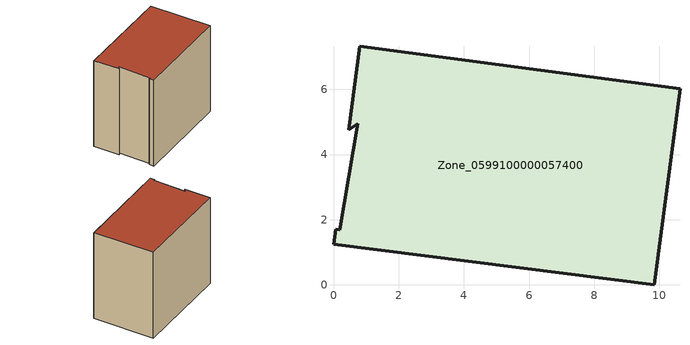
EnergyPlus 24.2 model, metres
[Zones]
Zone_0599100000057400
 floor ground (C_G): 9.84,0 0,1.25 0.06,1.71 0.19,1.69 0.75,4.94 0.47,4.76 0.8,7.33 10.63,6.02 z0
 wall outside (C_F): 0.8,7.33 0.47,4.76 0.75,4.94 0.19,1.69 0.06,1.71 0,1.25 9.84,0 10.63,6.02 0.8,7.33 z0:9.13
 roof outside (C_R): 0.75,4.94 0.19,1.69 0.06,1.71 0,1.25 9.84,0 10.63,6.02 0.8,7.33 0.47,4.76 z9.13
[BUILDING]
Pand.0599100000057400: North Axis=0; Terrain=City; Loads Convergence Tolerance Value=0.04; Temperature Convergence Tolerance Value=0.4; Solar Distribution=FullExterior; Maximum Number of Warmup Days=25; Minimum Number of Warmup Days=1
[Site:Location]
Rotterdam.The.Hague.AP_ZH_NLD Design_Conditions: Latitude=51.96; Longitude=4.45; Time Zone=1; Elevation=-4.5
[SITE:GROUNDTEMPERATURE:BUILDINGSURFACE]
18, 18, 18, 18, 18, 18, 18, 18, 18, 18, 18, 18
[MATERIAL] Thermal Absorptance=0.9; Solar Absorptance=0.7; Visible Absorptance=0.7
Name | Roughness | Thickness | Conductivity | Density | Specific Heat
G.TI.1946-1964 | MediumSmooth | 0.15 | 1 | 540 | 1210
F.TI.1946-1964 | Rough | 0.3 | 0.857143 | 1920 | 840
R.TI.1946-1964 | MediumRough | 0.2 | 0.277778 | 1500 | 1000
[CONSTRUCTION]
C_G: G.TI.1946-1964
C_F: F.TI.1946-1964
C_R: R.TI.1946-1964
[ZONE]
Zone_0599100000057400: Type=1; Multiplier=1; Ceiling Height=Autocalculate; Volume=Autocalculate; Floor Area=autocalculate; Part of Total Floor Area=Yes
[ZONEINFILTRATION:DESIGNFLOWRATE]
Infil_Zone_0599100000057400: Zone or ZoneList or Space or SpaceList=Zone_0599100000057400; Schedule=AlwaysOn; Design Flow Rate Calculation Method=Flow/Area; Flow Rate per Floor Area=0.003; Constant Term Coefficient=1; Temperature Term Coefficient=0; Velocity Term Coefficient=0; Velocity Squared Term Coefficient=0
[HVACTEMPLATE:ZONE:IDEALLOADSAIRSYSTEM]
Zone_0599100000057400: Maximum Heating Supply Air Temperature=50; Minimum Cooling Supply Air Temperature=13; Maximum Heating Supply Air Humidity Ratio=0.0156; Minimum Cooling Supply Air Humidity Ratio=0.0077; Heating Limit=NoLimit; Cooling Limit=NoLimit; Dehumidification Control Type=ConstantSensibleHeatRatio; Cooling Sensible Heat Ratio=0.7; Dehumidification Setpoint=60; Humidification Control Type=None; Humidification Setpoint=30; Outdoor Air Method=None; Outdoor Air Flow Rate per Person=0.00944; Outdoor Air Flow Rate per Zone Floor Area=0; Outdoor Air Flow Rate per Zone=0; Demand Controlled Ventilation Type=None; Outdoor Air Economizer Type=NoEconomizer; Heat Recovery Type=None; Sensible Heat Recovery Effectiveness=0.7; Latent Heat Recovery Effectiveness=0.65
[ZONECONTROL:THERMOSTAT]
ThermostatControl_Zone_0599100000057400: Zone or ZoneList=Zone_0599100000057400; Control Type Schedule=DualSetpointControlType; Control 1=Thermostat_Zone_0599100000057400; Temperature Difference Between Cutout And Setpoint=0
[THERMOSTATSETPOINT:DUALSETPOINT]
Thermostat_Zone_0599100000057400: Heating Setpoint Temperature Schedule=HeatingSetpoint_Zone_0599100000057400; Cooling Setpoint Temperature Schedule=CoolingSetpoint_Zone_0599100000057400
[SCHEDULE:COMPACT]
HeatingSetpoint_Zone_0599100000057400: Through: 12/31, For: AllDays, Until: 24:00, 21
CoolingSetpoint_Zone_0599100000057400: Through: 12/31, For: AllDays, Until: 24:00, 24
DualSetpointControlType: Through: 12/31, For: AllDays, Until: 24:00, 4
AlwaysOn: Through: 12/31, For: AllDays, Until: 24:00, 1
